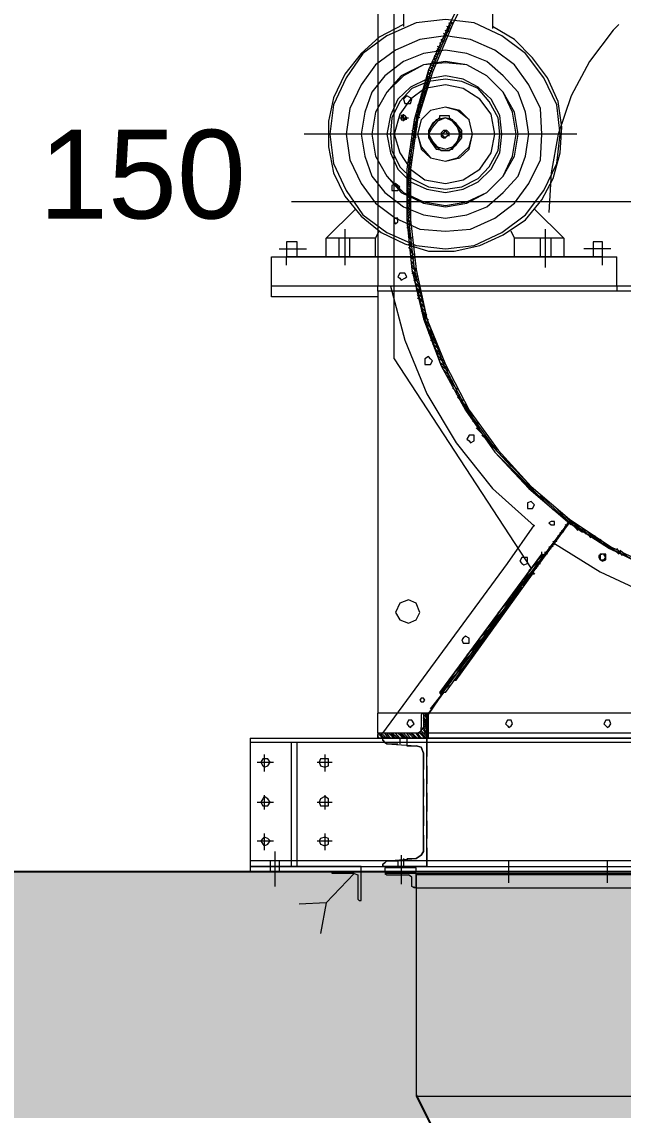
# Model space of a CAD drawing. Header units: millimetres. Extents: x 3220 to 226993, y 817 to 176024.
# Drawn here: x 156720 to 157939, y 77048 to 79266 of the extents above; entities that cross this region are included whole.
import ezdxf

# ---------------------------------------------------------------- set-up
doc = ezdxf.new("R2010")
doc.units = ezdxf.units.MM
doc.layers.add('Repère', color=76, linetype='Continuous')
doc.styles.get("Standard").update_dxf_attribs({"font": 'arial.ttf'})

# ---------------------------------------------------------------- blocks, each defined once
blk = doc.blocks.new('section c-d')
h = blk.add_hatch()
h.set_pattern_fill('AR-CONC', color=256, scale=3)
h.paths.add_polyline_path([(-250, 0), (-1500, 0), (-1500, -500), (-250, -500)])
h.paths.add_polyline_path([(0, 0), (-250, 0), (-250, -500), (0, -500)])
h.paths.add_polyline_path([(250, 0), (0, 0), (0, -500), (250, -500)])
h.paths.add_polyline_path([(3000, 0), (250, 0), (250, -500), (3000, -500)])
h.paths.add_polyline_path([(6000, 0), (3000, 0), (3000, -500), (3250, -500), (6000, -500)])
h.paths.add_polyline_path([(9000, 0), (6000, 0), (6000, -500), (6250, -500), (9000, -500)])
h.paths.add_polyline_path([(12000, 0), (9000, 0), (9000, -500), (9250, -500), (12000, -500)])
h.paths.add_polyline_path([(15000, 0), (14750, 0), (12000, 0), (12000, -500), (15000, -500)])
h.paths.add_polyline_path([(23750, 0), (15000, 0), (15000, -500), (23750, -500)])
h.paths.add_polyline_path([(24000, 0), (23750, 0), (23750, -500), (24000, -500)])
h.paths.add_polyline_path([(24250, 0), (24000, 0), (24000, -500), (24250, -500)])
h.paths.add_polyline_path([(32500, 0), (24250, 0), (24250, -500), (32500, -500)])
blk.add_line((-1500, 0), (32500, 0))
blk = doc.blocks.new('ligne broyage L 2')
at = {"true_color": 0x000005}
for points in [[(-818.8, 1271.5), (-818.8, 1267.2), (-814.4, 1267.2)], [(-818.8, 1271.5), (-814.4, 1271.5), (-814.4, 1267.2)], [(-814.4, 1267.2), (-814.4, 1262.9), (-807.2, 1262.9)], [(-814.4, 1267.2), (-807.2, 1267.2), (-807.2, 1262.9)]]:
    blk.add_hatch(color=5, dxfattribs=at).paths.add_polyline_path(points)
at = {"color": 7, "linetype": 'Continuous', "lineweight": 15, "true_color": 0x000007}
for points in [[(-714.6, 1456.7), (-470.1, 1944.2), (-470.1, 1986.2), (-474.5, 1986.2), (-474.5, 1948.5), (-721.8, 1456.7), (-763.8, 1364.1), (-788.4, 1262.9), (-804.3, 1163.1), (-807.2, 1060.3), (-797.1, 959.1), (-771, 859.3), (-737.8, 763.8), (-688.6, 674.1), (-629.3, 588.8), (-559.8, 515), (-481.7, 448.4), (-393.5, 393.5), (-300.9, 348.6), (-204, 315.4), (-104.2, 296.5), (0, 289.3)], [(-866.5, 1734.4), (-866.5, 925.8)], [(-833.2, 778.3), (-833.2, 1730.1)], [(-714.6, 1459.6), (-719, 1463.9)], [(-721.8, 1456.7), (-763.8, 1364.1), (-792.7, 1262.9), (-807.2, 1163.1), (-807.2, 1060.3), (-797.1, 959.1), (-773.9, 859.3), (-737.8, 763.8), (-688.6, 674.1), (-629.3, 588.8), (-559.8, 515), (-481.7, 448.4), (-396.4, 393.5), (-303.8, 348.6), (-208.3, 315.4), (-104.2, 296.5), (-4.3, 289.3)], [(-719, 1456.7), (-759.5, 1359.8), (-785.5, 1262.9), (-800, 1163.1), (-804.3, 1060.3), (-792.7, 959.1), (-766.7, 859.3), (-733.4, 766.7), (-685.7, 674.1), (-626.4, 593.1), (-555.5, 519.3), (-477.4, 452.8), (-393.5, 396.4), (-300.9, 353), (-204, 322.6), (-104.2, 300.9), (-4.3, 296.5)], [(-714.6, 1456.7), (-755.1, 1359.8), (-785.5, 1262.9), (-800, 1163.1), (-800, 1060.3), (-788.4, 959.1), (-766.7, 859.3), (-729.1, 766.7), (-681.3, 674.1), (-622, 593.1), (-555.5, 519.3), (-477.4, 452.8), (-393.5, 396.4), (-300.9, 353), (-204, 322.6), (-104.2, 300.9), (0, 296.5)], [(-726.2, 1437.9), (-729.1, 1445.1)], [(-719, 1448), (-726.2, 1452.4)], [(-721.8, 1445.1), (-726.2, 1448)], [(-721.8, 1440.8), (-726.2, 1445.1)], [(-719, 1452.4), (-721.8, 1459.6)], [(-719, 1452.4), (-721.8, 1456.7)], [(-714.6, 1456.7), (-719, 1459.6)], [(-377.6, 1456.7), (-389.1, 1445.1), (-436.9, 1381.5), (-474.5, 1312), (-500.5, 1233.9), (-515, 1155.8), (-519.3, 1074.8)], [(-733.4, 1419.1), (-737.8, 1426.3)], [(-729.1, 1422), (-737.8, 1426.3)], [(-733.4, 1419.1), (-737.8, 1422)], [(-726.2, 1433.6), (-733.4, 1437.9)], [(-729.1, 1430.7), (-733.4, 1433.6)], [(-729.1, 1426.3), (-733.4, 1430.7)], [(-726.2, 1437.9), (-729.1, 1440.8)], [(-740.6, 1397.4), (-747.9, 1404.6)], [(-745, 1397.4), (-747.9, 1400.3)], [(-745, 1393.1), (-747.9, 1397.4)], [(-737.8, 1407.5), (-745, 1411.9)], [(-740.6, 1400.3), (-745, 1407.5)], [(-740.6, 1404.6), (-745, 1407.5)], [(-737.8, 1414.8), (-740.6, 1419.1)], [(-737.8, 1411.9), (-740.6, 1414.8)], [(-752.2, 1374.3), (-755.1, 1381.5)], [(-747.9, 1378.6), (-755.1, 1381.5)], [(-752.2, 1371.4), (-755.1, 1378.6)], [(-745, 1388.7), (-752.2, 1393.1)], [(-747.9, 1385.8), (-752.2, 1388.7)], [(-747.9, 1381.5), (-752.2, 1385.8)], [(-755.1, 1359.8), (-763.8, 1364.1)], [(-759.5, 1355.4), (-763.8, 1359.8)], [(-759.5, 1352.6), (-763.8, 1355.4)], [(-752.2, 1371.4), (-759.5, 1374.3)], [(-755.1, 1367), (-759.5, 1371.4)], [(-755.1, 1364.1), (-759.5, 1367)], [(-763.8, 1333.7), (-771, 1341)], [(-766.7, 1333.7), (-771, 1338.1)], [(-766.7, 1329.4), (-771, 1333.7)], [(-763.8, 1345.3), (-766.7, 1352.6)], [(-759.5, 1348.2), (-766.7, 1352.6)], [(-763.8, 1341), (-766.7, 1348.2)], [(-763.8, 1338.1), (-766.7, 1345.3)], [(-771, 1312), (-778.3, 1314.9)], [(-773.9, 1307.7), (-778.3, 1312)], [(-766.7, 1326.5), (-773.9, 1329.4)], [(-771, 1322.2), (-773.9, 1326.5)], [(-771, 1319.3), (-773.9, 1322.2)], [(-771, 1314.9), (-773.9, 1319.3)], [(-778.3, 1286), (-785.5, 1293.2)], [(-778.3, 1281.7), (-785.5, 1288.9)], [(-773.9, 1300.5), (-781.2, 1304.8)], [(-773.9, 1296.1), (-781.2, 1300.5)], [(-778.3, 1288.9), (-781.2, 1296.1)], [(-778.3, 1293.2), (-781.2, 1296.1)], [(-773.9, 1304.8), (-778.3, 1307.7)], [(-781.2, 1267.2), (-788.4, 1274.4)], [(-785.5, 1262.9), (-788.4, 1271.5)], [(-785.5, 1260), (-788.4, 1267.2)], [(-781.2, 1278.8), (-785.5, 1286)], [(-781.2, 1274.4), (-785.5, 1281.7)], [(-781.2, 1271.5), (-785.5, 1278.8)], [(-785.5, 1252.7), (-792.7, 1260)], [(-785.5, 1248.4), (-792.7, 1255.6)], [(-788.4, 1245.5), (-792.7, 1252.7)], [(-788.4, 1241.2), (-792.7, 1248.4)], [(-788.4, 1236.8), (-792.7, 1245.5)], [(-785.5, 1255.6), (-788.4, 1262.9)], [(-788.4, 1233.9), (-797.1, 1241.2)], [(-788.4, 1229.6), (-797.1, 1236.8)], [(-788.4, 1226.7), (-797.1, 1233.9)], [(-792.7, 1222.4), (-797.1, 1226.7)], [(-792.7, 1219.5), (-797.1, 1222.4)], [(-792.7, 1212.2), (-800, 1215.1)], [(-792.7, 1207.9), (-800, 1212.2)], [(-792.7, 1203.6), (-800, 1207.9)], [(-797.1, 1200.7), (-800, 1203.6)], [(-797.1, 1196.3), (-800, 1200.7)], [(-792.7, 1215.1), (-797.1, 1219.5)], [(-797.1, 1181.9), (-804.3, 1189.1)], [(-797.1, 1179), (-804.3, 1186.2)], [(-797.1, 1174.6), (-804.3, 1181.9)], [(-797.1, 1170.3), (-804.3, 1179)], [(-797.1, 1193.4), (-800, 1196.3)], [(-797.1, 1186.2), (-800, 1193.4)], [(-800, 1167.4), (-804.3, 1170.3)], [(-800, 1163.1), (-804.3, 1167.4)], [(-800, 1160.2), (-804.3, 1163.1)], [(-800, 1155.8), (-804.3, 1160.2)], [(-800, 1148.6), (-804.3, 1155.8)], [(-800, 1141.4), (-807.2, 1148.6)], [(-800, 1137), (-807.2, 1144.2)], [(-800, 1134.1), (-807.2, 1137)], [(-800, 1129.8), (-807.2, 1134.1)], [(-800, 1144.2), (-804.3, 1152.9)], [(-800, 1126.9), (-807.2, 1129.8)], [(-800, 1119.7), (-807.2, 1126.9)], [(-800, 1115.3), (-807.2, 1122.5)], [(-800, 1111), (-807.2, 1119.7)], [(-800, 1108.1), (-807.2, 1111)], [(-800, 1103.7), (-807.2, 1108.1)], [(-800, 1096.5), (-807.2, 1103.7)], [(-800, 1093.6), (-807.2, 1100.8)], [(-800, 1089.3), (-807.2, 1096.5)], [(-800, 1086.4), (-807.2, 1089.3)], [(-800, 1082), (-807.2, 1086.4)], [(-800, 1074.8), (-807.2, 1082)], [(-800, 1070.5), (-807.2, 1077.7)], [(-800, 1067.6), (-807.2, 1070.5)], [(-800, 1063.2), (-807.2, 1067.6)], [(-800, 1056), (-807.2, 1063.2)], [(-800, 1051.7), (-807.2, 1060.3)], [(-800, 1048.8), (-807.2, 1051.7)], [(-800, 1041.5), (-807.2, 1048.8)], [(-800, 1037.2), (-807.2, 1044.4)], [(-800, 1034.3), (-804.3, 1041.5)], [(-800, 1027.1), (-804.3, 1034.3)], [(-797.1, 1022.7), (-804.3, 1030)], [(-797.1, 1018.4), (-804.3, 1027.1)], [(-1030, 985.1), (-1030, 1015.5), (-1051.7, 1015.5), (-1051.7, 985.1)], [(-797.1, 1011.2), (-804.3, 1018.4)], [(-797.1, 1008.3), (-804.3, 1015.5)], [(-797.1, 1003.9), (-804.3, 1011.2)], [(-797.1, 996.7), (-804.3, 1003.9)], [(-797.1, 993.8), (-800, 1001)], [(-1082, 904.1), (-1082, 985.1), (-1082, 985.1)], [(-1051.7, 967.8), (-1051.7, 985.1), (-1051.7, 985.1)], [(-410.8, 985.1), (-1051.7, 985.1), (-1051.7, 985.1)], [(-792.7, 989.5), (-800, 993.8)], [(-792.7, 982.2), (-800, 989.5)], [(-792.7, 977.9), (-800, 985.1)], [(-792.7, 970.7), (-800, 977.9)], [(-792.7, 967.8), (-797.1, 975)], [(-788.4, 959.1), (-797.1, 967.8)], [(-788.4, 956.2), (-797.1, 963.4)], [(-788.4, 949), (-797.1, 956.2)], [(-785.5, 944.6), (-797.1, 951.8)], [(-785.5, 937.4), (-792.7, 949)], [(-785.5, 934.5), (-792.7, 941.7)], [(-785.5, 925.8), (-792.7, 937.4)], [(-866.5, 925.8), (-1082, 925.8)], [(-866.5, 915.7), (-866.5, 925.8), (-866.5, 925.8)], [(-866.5, 915.7), (-866.5, 59.3)], [(-840.5, 925.8), (-811.5, 815.9), (-766.7, 707.4), (-707.4, 607.6), (-633.6, 515), (-548.3, 438.3)], [(-781.2, 922.9), (-788.4, 930.2)], [(-781.2, 915.7), (-788.4, 922.9)], [(-781.2, 911.3), (-788.4, 918.6)], [(-778.3, 904.1), (-785.5, 911.3)], [(-866.5, 904.1), (-1082, 904.1)], [(-778.3, 896.9), (-785.5, 908.5)], [(-773.9, 892.5), (-785.5, 901.2)], [(-773.9, 885.3), (-781.2, 892.5)], [(-771, 882.4), (-781.2, 889.6)], [(-771, 875.2), (-778.3, 882.4)], [(-766.7, 866.5), (-778.3, 875.2)], [(-766.7, 859.3), (-773.9, 870.8)], [(-763.8, 856.4), (-773.9, 863.6)], [(-763.8, 849.1), (-771, 856.4)], [(-759.5, 841.9), (-771, 852)], [(-759.5, 833.2), (-766.7, 844.8)], [(-755.1, 826), (-763.8, 837.6)], [(-752.2, 818.8), (-763.8, 830.3)], [(-747.9, 811.5), (-759.5, 823.1)], [(-747.9, 808.6), (-759.5, 815.9)], [(-745, 800), (-755.1, 808.6)], [(-740.6, 789.8), (-752.2, 800)], [(-833.2, 778.3), (-555.5, 353), (-555.5, 353)], [(-737.8, 782.6), (-747.9, 792.7)], [(-733.4, 773.9), (-745, 785.5)], [(-729.1, 766.7), (-740.6, 778.3)], [(-726.2, 759.5), (-740.6, 771)], [(-721.8, 752.2), (-737.8, 763.8)], [(-719, 740.6), (-733.4, 756.6)], [(-714.6, 733.4), (-726.2, 745)], [(-711.7, 723.3), (-721.8, 737.8)], [(-704.5, 716.1), (-719, 730.5)], [(-700.1, 704.5), (-714.6, 719)], [(-692.9, 692.9), (-707.4, 707.4)], [(-685.7, 681.3), (-704.5, 700.1)], [(-678.4, 671.2), (-695.8, 690)], [(-671.2, 659.6), (-688.6, 678.4)], [(-662.5, 645.2), (-681.3, 666.9)], [(-652.4, 630.7), (-674.1, 652.4)], [(-640.8, 611.9), (-666.9, 637.9)], [(-622, 593.1), (-655.3, 623.5)], [(-596, 559.8), (-640.8, 607.6)], [(-510.6, 471.6), (-626.4, 585.9)], [(-543.9, 500.5), (-596, 552.6)], [(-488.9, 455.7), (-536.7, 500.5)], [(-474.5, 441.2), (-503.4, 474.5)], [(-574.3, 319.7), (-477.4, 448.4)], [(-570, 319.7), (-477.4, 445.5)], [(-460, 429.6), (-486.1, 460)], [(-481.7, 441.2), (-481.7, 445.5)], [(-477.4, 445.5), (-481.7, 445.5)], [(-474.5, 441.2), (-477.4, 448.4)], [(-455.7, 429.6), (-470.1, 445.5)], [(-444.1, 422.4), (-467.2, 445.5)], [(-856.4, 18.8), (-603.2, 363.1), (-548.3, 441.2)], [(-500.5, 419.5), (-496.2, 419.5), (-496.2, 422.4)], [(-493.3, 422.4), (-496.2, 426.7)], [(-493.3, 426.7), (-493.3, 429.6)], [(-488.9, 426.7), (-493.3, 429.6)], [(-488.9, 429.6), (-488.9, 434), (-486.1, 434), (-486.1, 438.3)], [(-481.7, 438.3), (-486.1, 441.2)], [(-434, 415.2), (-451.3, 434)], [(-451.3, 429.6), (-451.3, 434)], [(-418.1, 407.9), (-441.2, 426.7)], [(-507.7, 407.9), (-548.3, 353)], [(-510.6, 396.4), (-515, 400.7), (-510.6, 400.7)], [(-507.7, 403.6), (-510.6, 407.9)], [(-507.7, 400.7), (-510.6, 403.6)], [(-507.7, 407.9), (-503.4, 407.9), (-503.4, 412.3)], [(-507.7, 403.6), (-415.2, 345.7), (-318.2, 300.9), (-215.5, 267.6), (-111.4, 244.5), (-4.3, 241.6), (104.2, 244.5), (211.2, 267.6), (313.9, 300.9), (410.8, 345.7), (503.4, 403.6)], [(-500.5, 412.3), (-503.4, 415.2)], [(-500.5, 415.2), (-500.5, 419.5)], [(-407.9, 400.7), (-426.7, 419.5)], [(-396.4, 393.5), (-415.2, 412.3)], [(-389.1, 389.1), (-403.6, 403.6)], [(-737.8, 96.9), (-529.4, 379), (-533.8, 381.9), (-740.6, 101.3)], [(-548.3, 363.1), (-529.4, 381.9)], [(-533.8, 381.9), (-533.8, 386.2)], [(-533.8, 370.3), (-533.8, 374.7), (-529.4, 374.7), (-529.4, 379)], [(-526.6, 379), (-529.4, 381.9)], [(-526.6, 381.9), (-526.6, 386.2)], [(-522.2, 381.9), (-526.6, 386.2)], [(-522.2, 386.2), (-522.2, 389.1), (-519.3, 389.1)], [(-519.3, 393.5), (-515, 393.5), (-519.3, 396.4)], [(-410.8, 370.3), (-407.9, 370.3), (-403.6, 374.7), (-403.6, 379), (-407.9, 381.9), (-410.8, 381.9), (-418.1, 379), (-418.1, 374.7)], [(-377.6, 381.9), (-393.5, 396.4)], [(-370.3, 379), (-381.9, 393.5)], [(-358.8, 374.7), (-374.7, 389.1)], [(-562.7, 367.4), (-562.7, 374.7), (-570, 374.7)], [(-562.7, 363.1), (-562.7, 367.4), (-562.7, 367.4)], [(-559.8, 348.6), (-536.7, 370.3)], [(-543.9, 353), (-548.3, 355.9)], [(-543.9, 355.9), (-543.9, 360.2)], [(-541, 355.9), (-543.9, 360.2)], [(-541, 360.2), (-541, 363.1), (-536.7, 363.1)], [(-536.7, 367.4), (-536.7, 370.3)], [(-533.8, 367.4), (-536.7, 370.3)], [(-707.4, 125.9), (-552.6, 341.4)], [(-585.9, 311), (-559.8, 337.1)], [(-574.3, 319.7), (-548.3, 353), (-548.3, 353)], [(-574.3, 319.7), (-548.3, 353)], [(-570, 329.8), (-548.3, 353)], [(-562.7, 329.8), (-562.7, 334.2)], [(-559.8, 329.8), (-562.7, 334.2)], [(-559.8, 334.2), (-559.8, 337.1), (-555.5, 337.1)], [(-555.5, 341.4), (-555.5, 345.7)], [(-552.6, 341.4), (-555.5, 345.7)], [(-552.6, 345.7), (-552.6, 348.6), (-548.3, 348.6), (-548.3, 353)], [(-552.6, 341.4), (-552.6, 345.7)], [(-552.6, 345.7), (-548.3, 341.4), (-552.6, 341.4)], [(-729.1, 101.3), (-574.3, 315.4)], [(-596, 296.5), (-574.3, 319.7)], [(-570, 319.7), (-570, 322.6), (-567.1, 322.6), (-567.1, 326.9)], [(-562.7, 326.9), (-567.1, 329.8)], [(-607.6, 277.7), (-585.9, 303.8)], [(-633.6, 244.5), (-611.9, 267.6)], [(-622, 263.3), (-600.3, 286.4)], [(-648.1, 227.1), (-622, 253.2)], [(-659.6, 211.2), (-636.5, 234.3)], [(-685.7, 177.9), (-659.6, 201.1)], [(-671.2, 193.8), (-648.1, 218.4)], [(-695.8, 160.6), (-674.1, 182.3)], [(-707.4, 144.7), (-685.7, 167.8)], [(-733.4, 108.5), (-711.7, 134.5)], [(-721.8, 125.9), (-695.8, 149)], [(-740.6, 101.3), (-721.8, 115.7)], [(-711.7, 125.9), (-707.4, 125.9)], [(-707.4, 125.9), (-707.4, 130.2), (-707.4, 130.2)], [(-733.4, 101.3), (-763.8, 59.3), (-766.7, 56.4)], [(-763.8, 56.4), (-733.4, 101.3), (-733.4, 101.3)], [(-759.5, 68), (-733.4, 101.3), (-733.4, 104.2)], [(-759.5, 68), (-733.4, 101.3), (-733.4, 104.2)], [(-737.8, 101.3), (-737.8, 96.9), (-740.6, 101.3)], [(-729.1, 101.3), (-733.4, 101.3), (-733.4, 104.2)], [(-729.1, 101.3), (-733.4, 101.3), (-733.4, 104.2)], [(-337.1, 59.3), (-866.5, 59.3)], [(-866.5, 52.1), (-866.5, 59.3), (-866.5, 59.3)], [(-766.7, 59.3), (-766.7, 8.7), (-866.5, 8.7)], [(-785.5, 18.8), (-863.6, 18.8), (-866.5, 15.9), (-866.5, 8.7), (-766.7, 8.7), (-766.7, 59.3), (-771, 59.3), (-773.9, 56.4), (-773.9, 52.1)], [(-866.5, 18.8), (-866.5, 52.1), (-866.5, 52.1)], [(-771, 59.3), (-773.9, 59.3), (-778.3, 56.4)], [(-778.3, 56.4), (-778.3, 30.4)], [(-771, 59.3), (-773.9, 56.4), (-773.9, 30.4)], [(-766.7, 49.2), (-773.9, 56.4)], [(-766.7, 42), (-773.9, 52.1)], [(-773.9, 52.1), (-773.9, 30.4)], [(-766.7, 37.6), (-773.9, 49.2)], [(-766.7, 33.3), (-773.9, 44.8)], [(-763.8, 59.3), (-771, 59.3), (-771, 59.3)], [(-771, 59.3), (-766.7, 59.3)], [(-766.7, 52.1), (-771, 59.3)], [(-766.7, 56.4), (-766.7, 59.3)], [(-763.8, 8.7), (-766.7, 8.7), (-766.7, 56.4)], [(-763.8, 8.7), (-763.8, 56.4), (-763.8, 56.4)], [(-785.5, 18.8), (-778.3, 23.1), (-778.3, 30.4)], [(-785.5, 18.8), (-778.3, 23.1), (-773.9, 30.4)], [(-785.5, 18.8), (-778.3, 23.1), (-773.9, 30.4)], [(-766.7, 11.6), (-778.3, 23.1)], [(-766.7, 30.4), (-773.9, 37.6)], [(-766.7, 26), (-773.9, 33.3)], [(-766.7, 18.8), (-773.9, 30.4)], [(-766.7, 15.9), (-773.9, 26)], [(-1041.5, -251.7), (-1041.5, 0)], [(-1030, -251.7), (-1030, 0)], [(866.5, 18.8), (-866.5, 18.8)], [(-866.5, 18.8), (-866.5, 8.7), (-866.5, 8.7)], [(-785.5, 18.8), (-863.6, 18.8), (-866.5, 15.9)], [(-866.5, 8.7), (-866.5, 15.9), (-866.5, 15.9)], [(-863.6, 8.7), (-866.5, 11.6)], [(866.5, 8.7), (-866.5, 8.7)], [(-852, 8.7), (-863.6, 18.8)], [(-856.4, 8.7), (-863.6, 15.9)], [(-847.7, 8.7), (-859.3, 18.8)], [(-785.5, 18.8), (-856.4, 18.8)], [(-856.4, 4.3), (-856.4, 8.7)], [(-766.7, -251.7), (-766.7, 8.7), (-856.4, 8.7)], [(-856.4, 4.3), (-856.4, 8.7)], [(-847.7, -2.9), (-852, 0), (-856.4, 4.3)], [(-856.4, 4.3), (-852, 0), (-847.7, -2.9)], [(-844.8, 8.7), (-852, 18.8)], [(-840.5, 8.7), (-847.7, 18.8)], [(-833.2, 8.7), (-844.8, 18.8)], [(-830.3, 8.7), (-840.5, 18.8)], [(-826, 8.7), (-837.6, 18.8)], [(-821.7, 8.7), (-830.3, 18.8)], [(-814.4, 8.7), (-826, 18.8)], [(-811.5, 8.7), (-821.7, 18.8)], [(-821.7, 8.7), (-821.7, -2.9)], [(-807.2, 8.7), (-818.8, 18.8)], [(-804.3, 8.7), (-814.4, 18.8)], [(-800, 8.7), (-807.2, 18.8)], [(-807.2, 8.7), (-807.2, -7.2)], [(-792.7, 8.7), (-804.3, 18.8)], [(-788.4, 8.7), (-800, 18.8)], [(-785.5, 8.7), (-797.1, 18.8)], [(-781.2, 8.7), (-788.4, 18.8)], [(-778.3, 8.7), (-785.5, 18.8)], [(-771, 8.7), (-781.2, 18.8)], [(-766.7, 8.7), (-778.3, 18.8)], [(-766.7, 8.7), (-766.7, -28.9)], [(-847.7, -2.9), (-788.4, -7.2)], [(-847.7, -2.9), (-826, -2.9), (-826, -2.9)], [(-807.2, -7.2), (-788.4, -7.2), (-788.4, -7.2)], [(-788.4, -7.2), (-778.3, -10.1), (-773.9, -21.7)], [(-773.9, -21.7), (-778.3, -10.1), (-788.4, -7.2)], [(-773.9, -221.3), (-773.9, -21.7), (-773.9, -21.7)], [(-773.9, -21.7), (-773.9, -55)], [(-766.7, -47.7), (-766.7, -83.9)], [(-773.9, -73.8), (-773.9, -109.9)], [(-766.7, -102.7), (-766.7, -140.3)], [(-773.9, -128.7), (-773.9, -169.2)], [(-766.7, -159.1), (-766.7, -195.3)], [(-773.9, -188.1), (-773.9, -221.3), (-773.9, -221.3)], [(-773.9, -221.3), (-778.3, -228.6), (-788.4, -235.8)], [(-788.4, -235.8), (-778.3, -228.6), (-773.9, -221.3)], [(-766.7, -214.1), (-766.7, -251.7), (-766.7, -251.7)], [(-1084.9, -240.1), (-1084.9, -261.8)], [(-1066.1, -240.1), (-1066.1, -261.8)], [(-856.4, -251.7), (-856.4, -247.4), (-852, -244.5), (-847.7, -240.1), (-788.4, -235.8)], [(-847.7, -240.1), (-852, -244.5), (-856.4, -247.4)], [(-847.7, -240.1), (-826, -240.1)], [(-807.2, -235.8), (-788.4, -235.8), (-788.4, -235.8)], [(-856.4, -247.4), (-856.4, -251.7)], [(-766.7, -251.7), (-856.4, -251.7), (-856.4, -251.7)], [(-818.8, -251.7), (-856.4, -251.7), (-856.4, -251.7)], [(-766.7, -251.7), (-800, -251.7), (-800, -251.7)], [(-914.2, -266.2), (-970.7, -325.5), (-982.2, -387.7)], [(-788.4, -295.1), (788.4, -295.1), (788.4, -295.1)], [(-970.7, -325.5), (-1025.6, -328.4), (-1025.6, -328.4)]]:
    blk.add_lwpolyline(points, dxfattribs=at)
at = {"color": 1, "linetype": 'Continuous', "lineweight": 5, "true_color": 0x000001}
for points in [[(-814.4, 1497.2), (-814.4, 1452.4)], [(-633.6, 1497.2), (-633.6, 1448)], [(-740.6, 1267.2), (-755.1, 1255.6), (-763.8, 1241.2), (-763.8, 1226.7), (-752.2, 1212.2), (-737.8, 1200.7), (-721.8, 1200.7), (-707.4, 1212.2), (-695.8, 1226.7), (-695.8, 1241.2), (-707.4, 1255.6), (-721.8, 1267.2)], [(-740.6, 1262.9), (-740.6, 1271.5), (-721.8, 1271.5)], [(-462.9, 1233.9), (-1015.5, 1233.9), (-1015.5, 1233.9)], [(-721.8, 1229.6), (-721.8, 1236.8), (-726.2, 1241.2), (-733.4, 1241.2), (-737.8, 1236.8), (-737.8, 1229.6), (-733.4, 1226.7), (-729.1, 1226.7)], [(-274.9, 1096.5), (-1041.5, 1096.5), (-1041.5, 1096.5)], [(-970.7, 1022.7), (-911.3, 1082)], [(-970.7, 985.1), (-970.7, 1022.7)], [(-870.8, 1022.7), (-970.7, 1022.7)], [(-944.6, 985.1), (-944.6, 1022.7)], [(-933, 1041.5), (-933, 967.8)], [(-922.9, 985.1), (-922.9, 1022.7)], [(-870.8, 985.1), (-870.8, 1022.7), (-863.6, 1037.2)], [(-870.8, 985.1), (-970.7, 985.1)], [(-1111, -40.5), (-1077.7, -40.5)], [(-1111, -40.5), (-1077.7, -40.5)], [(-1096.5, -24.6), (-1096.5, -59.3)], [(-1096.5, -24.6), (-1096.5, -59.3)], [(-989.5, -40.5), (-959.1, -40.5)], [(-989.5, -40.5), (-959.1, -40.5)], [(-973.5, -24.6), (-973.5, -59.3)], [(-973.5, -24.6), (-973.5, -59.3)], [(-1096.5, -107), (-1096.5, -136)], [(-973.5, -107), (-973.5, -136)], [(-1111, -121.5), (-1077.7, -121.5)], [(-989.5, -121.5), (-959.1, -121.5)], [(-1096.5, -185.2), (-1096.5, -218.4)], [(-1096.5, -185.2), (-1096.5, -218.4)], [(-973.5, -185.2), (-973.5, -218.4)], [(-973.5, -185.2), (-973.5, -218.4)], [(-1111, -199.6), (-1077.7, -199.6)], [(-1111, -199.6), (-1077.7, -199.6)], [(-1074.8, -221.3), (-1074.8, -292.2), (-1074.8, -292.2)], [(-989.5, -199.6), (-959.1, -199.6)], [(-989.5, -199.6), (-959.1, -199.6)], [(-818.8, -228.6), (-818.8, -273.4)], [(-600.3, -285), (-600.3, -240.1)], [(-400.7, -285), (-400.7, -240.1)], [(-818.8, -244.5), (-818.8, -287.9)]]:
    blk.add_lwpolyline(points, dxfattribs=at)
at = {"color": 7, "linetype": 'Continuous', "lineweight": 5, "true_color": 0x000007}
for points in [[(-496.2, 1233.9), (-503.4, 1293.2), (-529.4, 1348.2), (-567.1, 1397.4), (-614.8, 1433.6), (-671.2, 1459.6), (-729.1, 1466.8), (-788.4, 1459.6), (-847.7, 1433.6), (-896.9, 1397.4), (-930.2, 1348.2), (-956.2, 1293.2), (-963.4, 1233.9), (-956.2, 1174.6), (-930.2, 1119.7), (-896.9, 1070.5), (-847.7, 1034.3), (-788.4, 1008.3), (-729.1, 1001), (-671.2, 1008.3), (-614.8, 1034.3), (-567.1, 1070.5), (-529.4, 1119.7), (-503.4, 1174.6)], [(-533.8, 1233.9), (-536.7, 1286), (-559.8, 1333.7), (-588.8, 1374.3), (-629.3, 1404.6), (-678.4, 1426.3), (-729.1, 1433.6), (-781.2, 1426.3), (-830.3, 1404.6), (-870.8, 1374.3), (-899.8, 1333.7), (-922.9, 1286), (-930.2, 1233.9), (-922.9, 1181.9), (-899.8, 1134.1), (-870.8, 1093.6), (-830.3, 1063.2), (-781.2, 1041.5), (-729.1, 1037.2), (-678.4, 1041.5), (-629.3, 1063.2), (-588.8, 1093.6), (-559.8, 1134.1), (-536.7, 1181.9)], [(-559.8, 1233.9), (-567.1, 1278.8), (-581.5, 1319.3), (-611.9, 1352.6), (-645.2, 1381.5), (-685.7, 1397.4), (-729.1, 1404.6), (-773.9, 1397.4), (-814.4, 1381.5), (-852, 1352.6), (-878.1, 1319.3), (-892.5, 1278.8), (-899.8, 1233.9), (-892.5, 1189.1), (-878.1, 1148.6), (-852, 1115.3), (-814.4, 1086.4), (-773.9, 1070.5), (-729.1, 1063.2), (-685.7, 1070.5), (-645.2, 1086.4), (-611.9, 1115.3), (-581.5, 1148.6), (-567.1, 1189.1)], [(-581.5, 1233.9), (-588.8, 1278.8), (-611.9, 1319.3), (-645.2, 1352.6), (-685.7, 1374.3), (-729.1, 1381.5), (-773.9, 1374.3), (-818.8, 1352.6), (-847.7, 1319.3), (-870.8, 1278.8), (-878.1, 1233.9), (-870.8, 1189.1), (-847.7, 1148.6), (-818.8, 1115.3), (-773.9, 1093.6), (-729.1, 1086.4), (-685.7, 1093.6), (-645.2, 1115.3), (-611.9, 1148.6), (-588.8, 1189.1)], [(-585.9, 1233.9), (-593.1, 1278.8), (-611.9, 1319.3), (-645.2, 1352.6), (-685.7, 1374.3), (-729.1, 1378.6), (-773.9, 1374.3), (-814.4, 1352.6), (-847.7, 1319.3), (-870.8, 1278.8), (-878.1, 1233.9), (-870.8, 1189.1), (-847.7, 1148.6), (-814.4, 1115.3), (-773.9, 1096.5), (-729.1, 1089.3), (-685.7, 1096.5), (-645.2, 1115.3), (-611.9, 1148.6), (-593.1, 1189.1)], [(-614.8, 1233.9), (-619.1, 1271.5), (-636.5, 1304.8), (-662.5, 1329.4), (-692.9, 1345.3), (-729.1, 1352.6), (-766.7, 1345.3), (-800, 1329.4), (-826, 1304.8), (-840.5, 1271.5), (-847.7, 1233.9), (-840.5, 1196.3), (-826, 1163.1), (-800, 1137), (-766.7, 1122.5), (-729.1, 1115.3), (-692.9, 1122.5), (-662.5, 1137), (-636.5, 1163.1), (-619.1, 1196.3)], [(-619.1, 1233.9), (-622, 1267.2), (-640.8, 1300.5), (-662.5, 1326.5), (-695.8, 1341), (-729.1, 1345.3), (-763.8, 1341), (-797.1, 1326.5), (-821.7, 1300.5), (-837.6, 1267.2), (-840.5, 1233.9), (-837.6, 1200.7), (-821.7, 1167.4), (-797.1, 1144.2), (-763.8, 1126.9), (-729.1, 1122.5), (-695.8, 1126.9), (-662.5, 1144.2), (-640.8, 1167.4), (-622, 1200.7)], [(-629.3, 1233.9), (-636.5, 1274.4), (-659.6, 1304.8), (-692.9, 1326.5), (-729.1, 1333.7), (-771, 1326.5), (-800, 1304.8), (-821.7, 1274.4), (-833.2, 1233.9), (-821.7, 1196.3), (-800, 1163.1), (-771, 1141.4), (-729.1, 1134.1), (-692.9, 1141.4), (-659.6, 1163.1), (-636.5, 1196.3)], [(-721.8, 1233.9), (-726.2, 1236.8), (-729.1, 1241.2), (-733.4, 1236.8), (-737.8, 1233.9), (-733.4, 1229.6), (-729.1, 1226.7), (-726.2, 1229.6)], [(-1084.9, -40.5), (-1089.3, -33.3), (-1099.4, -33.3), (-1103.7, -40.5), (-1099.4, -47.7), (-1096.5, -50.6), (-1089.3, -47.7)], [(-966.3, -40.5), (-966.3, -33.3), (-982.2, -33.3), (-985.1, -40.5), (-982.2, -47.7), (-973.5, -50.6), (-966.3, -47.7)], [(-1084.9, -121.5), (-1089.3, -114.3), (-1096.5, -109.9), (-1099.4, -114.3), (-1103.7, -121.5), (-1099.4, -128.7), (-1089.3, -128.7)], [(-966.3, -121.5), (-966.3, -114.3), (-973.5, -109.9), (-982.2, -114.3), (-985.1, -121.5), (-982.2, -128.7), (-966.3, -128.7)], [(-1084.9, -199.6), (-1089.3, -195.3), (-1096.5, -192.4), (-1099.4, -195.3), (-1103.7, -199.6), (-1099.4, -206.9), (-1096.5, -209.8), (-1089.3, -206.9)], [(-966.3, -199.6), (-966.3, -195.3), (-973.5, -192.4), (-982.2, -195.3), (-985.1, -199.6), (-982.2, -206.9), (-973.5, -209.8), (-966.3, -206.9)], [(-788.4, -261.8), (-788.4, -254.6), (-852, -254.6), (-852, -261.8)]]:
    blk.add_lwpolyline(points, close=True, dxfattribs=at)
for points in [[(-814.4, 1456.7), (-863.6, 1430.7), (-899.8, 1397.4), (-933, 1355.4), (-956.2, 1307.7), (-966.3, 1260), (-966.3, 1207.9), (-956.2, 1155.8), (-933, 1108.1), (-899.8, 1067.6), (-859.3, 1034.3), (-811.5, 1011.2), (-763.8, 996.7), (-711.7, 996.7), (-659.6, 1008.3), (-611.9, 1030), (-567.1, 1060.3), (-533.8, 1100.8), (-510.6, 1144.2), (-496.2, 1196.3), (-493.3, 1248.4), (-500.5, 1300.5), (-522.2, 1348.2), (-552.6, 1388.7), (-588.8, 1426.3), (-633.6, 1452.4)], [(-721.8, 1271.5), (-721.8, 1262.9)], [(-548.3, 1082), (-488.9, 1022.7), (-588.8, 1022.7)], [(-588.8, 985.1), (-588.8, 1022.7), (-596, 1037.2)], [(-536.7, 985.1), (-536.7, 1022.7)], [(-526.6, 1041.5), (-526.6, 963.4)], [(-515, 985.1), (-515, 1022.7)], [(-488.9, 1022.7), (-488.9, 985.1)], [(-393.5, 1001), (-448.4, 1001)], [(-410.8, 967.8), (-410.8, 1015.5), (-429.6, 1015.5), (-429.6, 985.1)], [(-1082, 985.1), (-381.9, 985.1), (-381.9, 985.1)], [(-488.9, 985.1), (-588.8, 985.1)], [(-381.9, 925.8), (-381.9, 985.1), (-381.9, 985.1)], [(-351.5, 925.8), (-381.9, 925.8), (-381.9, 915.7), (-866.5, 915.7)], [(-381.9, 925.8), (-866.5, 925.8)], [(-351.5, 915.7), (-381.9, 915.7)], [(1125.4, 0), (-1125.4, 0)], [(-1041.5, -240.1), (-1125.4, -240.1), (-1125.4, -240.1)], [(-1030, -240.1), (-1041.5, -240.1), (-1041.5, -240.1)], [(1125.4, -240.1), (-1030, -240.1)], [(-826, -240.1), (-826, -251.7)], [(-814.4, -235.8), (-814.4, -251.7)], [(-914.2, -266.2), (-959.1, -266.2), (-959.1, -261.8), (-899.8, -261.8)], [(-904.1, -321.1), (-899.8, -321.1), (-899.8, -261.8)], [(-914.2, -266.2), (-907, -269.1), (-907, -318.2)], [(-788.4, -266.2), (-852, -266.2)], [(-852, -266.2), (-847.7, -269.1), (-847.7, -269.1)], [(-847.7, -269.1), (-804.3, -269.1)], [(-797.1, -277.7), (-797.1, -273.4), (-804.3, -269.1)], [(-797.1, -292.2), (-797.1, -277.7)], [(-788.4, -295.1), (-788.4, -266.2)], [(-788.4, -266.2), (788.4, -266.2), (788.4, -266.2)], [(-788.4, -269.1), (-788.4, -717.5), (-173.6, -1935.5)], [(-788.4, -269.1), (-788.4, -714.6)], [(788.4, -714.6), (788.4, -269.1), (-788.4, -269.1)], [(-788.4, -295.1), (-792.7, -295.1), (-797.1, -292.2)], [(-792.7, -295.1), (-792.7, -292.2)], [(-788.4, -717.5), (788.4, -717.5), (788.4, -295.1)], [(-904.1, -321.1), (-907, -318.2), (-907, -318.2)], [(-788.4, -714.6), (-173.6, -1935.5)]]:
    blk.add_lwpolyline(points, dxfattribs=at)
at = {"color": 7, "linetype": 'Continuous', "lineweight": 15, "true_color": 0x000007}
for points in [[(-797.1, 1304.8), (-800, 1307.7), (-807.2, 1312), (-811.5, 1307.7), (-814.4, 1304.8), (-811.5, 1296.1), (-800, 1296.1)], [(-807.2, 1267.2), (-811.5, 1271.5), (-818.8, 1271.5), (-818.8, 1262.9), (-811.5, 1262.9)], [(-821.7, 1126.9), (-826, 1129.8), (-830.3, 1134.1), (-837.6, 1129.8), (-837.6, 1119.7), (-826, 1119.7)], [(-826, 1060.3), (-826, 1063.2), (-833.2, 1063.2), (-833.2, 1056), (-830.3, 1051.7), (-826, 1056)], [(-807.2, 944.6), (-811.5, 951.8), (-821.7, 951.8), (-826, 944.6), (-821.7, 941.7), (-818.8, 937.4), (-811.5, 941.7)], [(-755.1, 773.9), (-759.5, 778.3), (-763.8, 782.6), (-771, 778.3), (-771, 766.7), (-759.5, 766.7)], [(-671.2, 614.8), (-671.2, 623.5), (-681.3, 623.5), (-685.7, 614.8), (-681.3, 611.9), (-678.4, 607.6), (-671.2, 611.9)], [(-548.3, 481.7), (-552.6, 486.1), (-555.5, 488.9), (-562.7, 486.1), (-562.7, 474.5), (-552.6, 474.5)], [(-574.3, 319.7), (-570, 319.7), (-477.4, 445.5), (-451.3, 426.7), (-451.3, 429.6), (-474.5, 448.4), (-477.4, 448.4)], [(-507.7, 445.5), (-507.7, 448.4), (-515, 448.4), (-519.3, 445.5), (-515, 441.2), (-507.7, 441.2)], [(-529.4, 379), (-737.8, 96.9), (-740.6, 101.3), (-533.8, 381.9)], [(-403.6, 374.7), (-403.6, 381.9), (-415.2, 381.9), (-418.1, 374.7), (-415.2, 370.3), (-410.8, 367.4), (-403.6, 370.3)], [(-403.6, 374.7), (-407.9, 381.9), (-415.2, 381.9), (-415.2, 370.3), (-407.9, 370.3)], [(-562.7, 367.4), (-562.7, 374.7), (-574.3, 374.7), (-578.6, 367.4), (-574.3, 363.1), (-570, 360.2), (-562.7, 363.1)], [(-781.2, 263.3), (-788.4, 282.1), (-804.3, 289.3), (-821.7, 282.1), (-830.3, 263.3), (-821.7, 248.8), (-804.3, 241.6), (-788.4, 248.8)], [(-681.3, 208.3), (-681.3, 211.2), (-688.6, 215.5), (-692.9, 211.2), (-695.8, 208.3), (-692.9, 201.1), (-681.3, 201.1)], [(-771, 85.3), (-773.9, 89.7), (-778.3, 89.7), (-781.2, 85.3), (-778.3, 82.5), (-773.9, 82.5)], [(-792.7, 37.6), (-797.1, 44.8), (-804.3, 44.8), (-807.2, 37.6), (-804.3, 33.3), (-800, 30.4), (-797.1, 33.3)], [(-792.7, 37.6), (-797.1, 44.8), (-804.3, 44.8), (-807.2, 37.6), (-804.3, 33.3), (-800, 30.4), (-797.1, 33.3), (-792.7, 37.6), (-797.1, 44.8), (-804.3, 44.8), (-807.2, 37.6), (-804.3, 33.3), (-800, 30.4), (-797.1, 33.3)], [(-593.1, 37.6), (-596, 44.8), (-603.2, 44.8), (-607.6, 37.6), (-603.2, 33.3), (-600.3, 30.4), (-596, 33.3)], [(-393.5, 37.6), (-396.4, 44.8), (-403.6, 44.8), (-407.9, 37.6), (-403.6, 33.3), (-400.7, 30.4), (-396.4, 33.3)], [(-899.8, -261.8), (-899.8, -251.7), (-1125.4, -251.7), (-1125.4, -261.8)]]:
    blk.add_lwpolyline(points, close=True, dxfattribs=at)
at = {"color": 1, "linetype": 'Continuous', "lineweight": 5, "true_color": 0x000001}
for points in [[(-674.1, 1233.9), (-681.3, 1262.9), (-700.1, 1281.7), (-729.1, 1288.9), (-759.5, 1281.7), (-778.3, 1262.9), (-785.5, 1233.9), (-778.3, 1203.6), (-759.5, 1186.2), (-729.1, 1179), (-700.1, 1186.2), (-681.3, 1203.6), (-674.1, 1233.9), (-681.3, 1262.9), (-704.5, 1281.7), (-729.1, 1288.9), (-759.5, 1281.7), (-778.3, 1262.9), (-785.5, 1233.9), (-778.3, 1207.9), (-759.5, 1186.2), (-729.1, 1179), (-704.5, 1186.2), (-681.3, 1207.9)], [(-695.8, 1233.9), (-704.5, 1248.4), (-714.6, 1262.9), (-729.1, 1267.2), (-747.9, 1262.9), (-759.5, 1248.4), (-763.8, 1233.9), (-759.5, 1219.5), (-747.9, 1203.6), (-729.1, 1200.7), (-714.6, 1203.6), (-704.5, 1219.5)], [(-700.1, 1233.9), (-704.5, 1248.4), (-714.6, 1260), (-729.1, 1267.2), (-745, 1260), (-755.1, 1248.4), (-763.8, 1233.9), (-755.1, 1219.5), (-745, 1207.9), (-729.1, 1203.6), (-714.6, 1207.9), (-704.5, 1219.5)]]:
    blk.add_lwpolyline(points, close=True, dxfattribs=at)
at = {"color": 5, "linetype": 'Continuous', "lineweight": 5, "true_color": 0x000005}
for points in [[(-821.7, 1267.2), (-804.3, 1267.2), (-804.3, 1267.2)], [(-814.4, 1260), (-814.4, 1274.4), (-814.4, 1274.4)], [(-1066.1, 1001), (-1011.2, 1001), (-1011.2, 1001)]]:
    blk.add_lwpolyline(points, dxfattribs=at)
at = {"color": 7, "linetype": 'Continuous', "lineweight": 20, "true_color": 0x000007}
for points in [[(-1125.4, 8.7), (-1125.4, -251.7), (-1125.4, -251.7)], [(-1125.4, 8.7), (-1125.4, -251.7), (-1125.4, -251.7)], [(-1125.4, 8.7), (1125.4, 8.7), (1125.4, 8.7)], [(-1125.4, -251.7), (1125.4, -251.7), (1125.4, -251.7)]]:
    blk.add_lwpolyline(points, dxfattribs=at)

msp = doc.modelspace()

# ---------------------------------------------------------------- block references
at = {"color": 2}
msp.add_blockref('section c-d', (149268.2, 77542.4), dxfattribs=at)
msp.add_blockref('ligne broyage L 2', (158308.2, 77804.2))

# ---------------------------------------------------------------- texts
at = {"layer": 'Repère', "insert": (156754.9, 79047), "char_height": 180, "attachment_point": 1}
msp.add_mtext_dynamic_manual_height_columns('150', width=631.382, gutter_width=12.5, heights=[0], dxfattribs=at)

doc.saveas('drawing.dxf')
